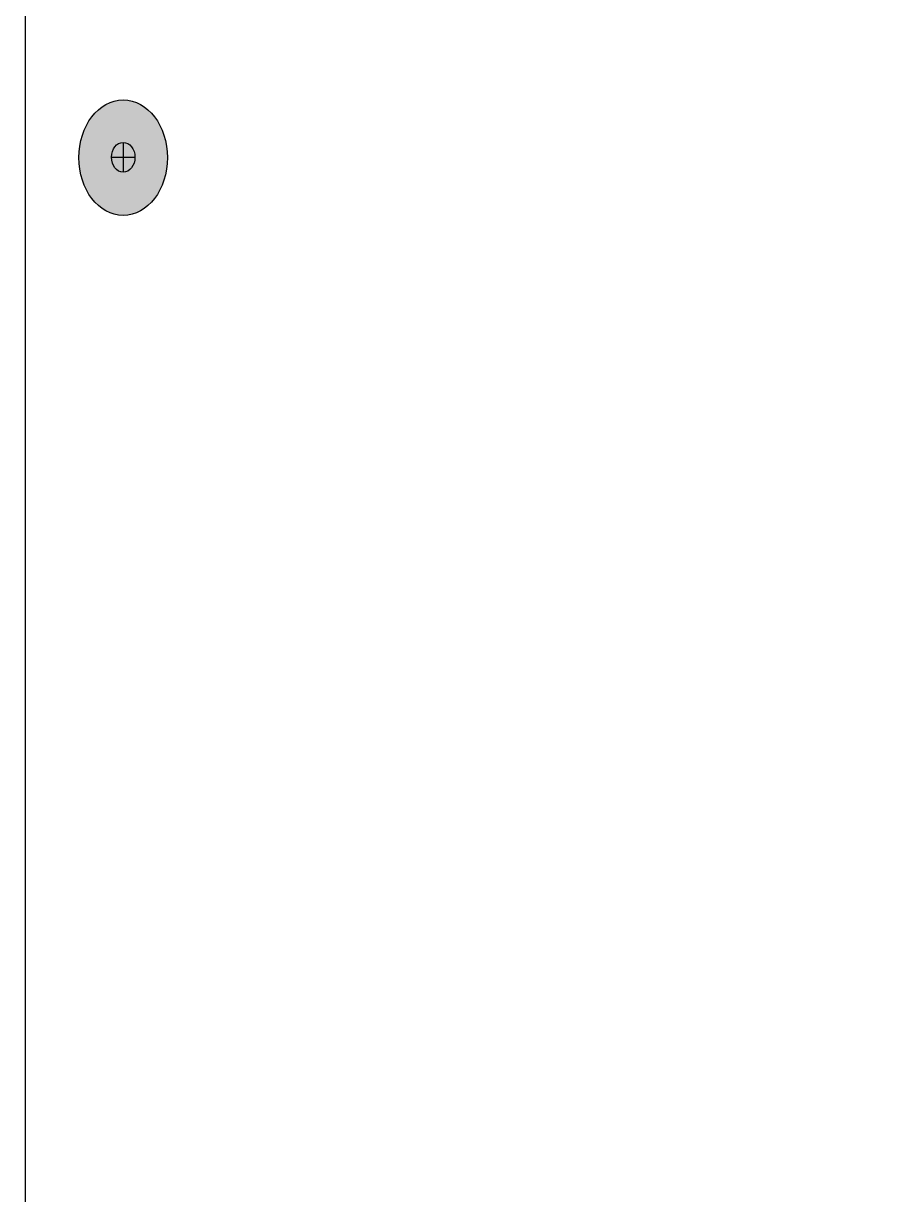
# Model space of a CAD drawing. Extents: x -1328 to 5679, y -4611 to 1603.
# Drawn here: x 3826.4 to 3898, y -2695.4 to -2598.4 of the extents above; entities that cross this region are included whole.
import ezdxf

# ---------------------------------------------------------------- set-up
doc = ezdxf.new("R2010")
doc.units = 0
doc.header["$MEASUREMENT"] = 0
doc.layers.add('G-ANNO-TTLB', color=7, linetype='Continuous', lineweight=0)
doc.layers.add('TYVEK', color=7, linetype='Continuous', lineweight=0)

# ---------------------------------------------------------------- blocks, each defined once
blk = doc.blocks.new('Block_90')
at = {"layer": 'TYVEK', "true_color": 0x003b71, "transparency": 33554687}
h = blk.add_hatch(color=156, dxfattribs=at)
h.dxf.hatch_style = 2
edge = h.paths.add_edge_path()
edge.add_ellipse((3834.623, -2609.525), major_axis=(0, 4.781), ratio=0.766948, start_angle=0, end_angle=360)
at = {"layer": 'TYVEK', "color": 18, "lineweight": 25, "true_color": 0x080808}
for p, q in [((3834.624, -2608.261), (3834.624, -2610.729)), ((3833.65, -2609.495), (3835.597, -2609.495))]:
    blk.add_line(p, q, dxfattribs=at)
at = {"layer": 'TYVEK', "color": 33, "lineweight": 25, "true_color": 0xcc9966}
for points in [[(3830.446, -2609.857)], [(3834.111, -2614.636)]]:
    blk.add_lwpolyline(points, dxfattribs=at)
at = {"layer": 'TYVEK', "color": 18, "lineweight": 25, "true_color": 0x000000}
blk.add_ellipse((3834.623, -2609.525), major_axis=(0, 4.781), ratio=0.766948, dxfattribs=at)
at = {"layer": 'TYVEK', "color": 18, "lineweight": 25, "true_color": 0x080808}
blk.add_ellipse((3834.624, -2609.495), major_axis=(0, 1.234), ratio=0.788846, dxfattribs=at)

msp = doc.modelspace()

# ---------------------------------------------------------------- hatches: boundary and pattern name
at = {"layer": 'G-ANNO-TTLB', "true_color": 0xff00ff, "transparency": 33554687}
h = msp.add_hatch(color=6, dxfattribs=at)
edge = h.paths.add_edge_path()
edge.add_spline(control_points=[(5053.441, -3461.409), (5053.441, -3461.409), (2123.923, -3461.409), (2123.923, -3461.409), (2123.923, -3461.409), (2123.923, -1004.409), (2123.923, -1004.409), (2123.923, -1004.409), (5053.441, -1004.409), (5053.441, -1004.409), (5053.441, -1004.409), (5053.441, -3461.409), (5053.441, -3461.409)], knot_values=[0, 0, 0, 0, 1, 1, 1, 2, 2, 2, 3, 3, 3, 4, 4, 4, 4], degree=3, periodic=0)
edge = h.paths.add_edge_path()
edge.add_spline(control_points=[(2132.923, -1013.409), (2132.923, -1013.409), (2132.923, -3452.409), (2132.923, -3452.409), (2132.923, -3452.409), (5044.441, -3452.409), (5044.441, -3452.409), (5044.441, -3452.409), (5044.441, -1013.409), (5044.441, -1013.409), (5044.441, -1013.409), (2132.923, -1013.409), (2132.923, -1013.409)], knot_values=[0, 0, 0, 0, 1, 1, 1, 2, 2, 2, 3, 3, 3, 4, 4, 4, 4], degree=3, periodic=0)
edge.add_line((2132.923, -1013.409), (2132.923, -1013.409))

# ---------------------------------------------------------------- linework, layer by layer
at = {"layer": 'G-ANNO-TTLB'}
for points in [[(5053.441, -3461.409), (5053.441, -3461.409), (2123.923, -3461.409), (2123.923, -3461.409), (2123.923, -3461.409), (2123.923, -1004.409), (2123.923, -1004.409), (2123.923, -1004.409), (5053.441, -1004.409), (5053.441, -1004.409), (5053.441, -1004.409), (5053.441, -3461.409), (5053.441, -3461.409)], [(2132.923, -1013.409), (2132.923, -1013.409), (2132.923, -3452.409), (2132.923, -3452.409), (2132.923, -3452.409), (5044.441, -3452.409), (5044.441, -3452.409), (5044.441, -3452.409), (5044.441, -1013.409), (5044.441, -1013.409), (5044.441, -1013.409), (2132.923, -1013.409), (2132.923, -1013.409)]]:
    msp.add_open_spline(points, degree=3, knots=[0, 0, 0, 0, 1, 1, 1, 2, 2, 2, 3, 3, 3, 4, 4, 4, 4], dxfattribs=at)
at = {"layer": 'TYVEK', "color": 2, "lineweight": 25, "true_color": 0xffff00}
msp.add_line((3826.515, -2592.491), (3826.515, -2716.832), dxfattribs=at)

# ---------------------------------------------------------------- block references
at = {"layer": 'TYVEK'}
msp.add_blockref('Block_90', (0, 0), dxfattribs=at)

doc.saveas('drawing.dxf')
